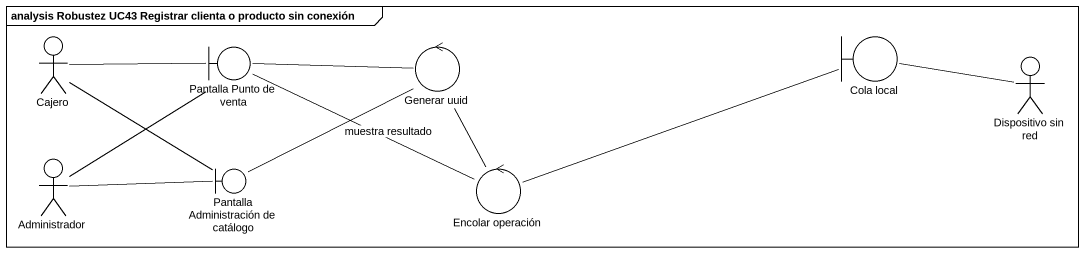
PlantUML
@startuml
mainframe analysis Robustez UC43 Registrar clienta o producto sin conexión
actor Cajero
boundary "Pantalla Punto de venta" as Pantalla_Punto_de_venta
control "Generar uuid" as Generar_uuid
boundary "Cola local" as Cola_local
actor "Dispositivo sin red" as Dispositivo_sin_red
actor Administrador
boundary "Pantalla Administración de catálogo" as Pantalla_Administración_de
control "Encolar operación" as Encolar_operación
Cajero -right- Pantalla_Punto_de_venta
Cajero -- Pantalla_Administración_de
Pantalla_Punto_de_venta -right- Generar_uuid
Generar_uuid -- Encolar_operación
Cola_local -right- Dispositivo_sin_red
Administrador -up- Pantalla_Punto_de_venta
Administrador -right- Pantalla_Administración_de
Pantalla_Administración_de -up- Generar_uuid
Encolar_operación -left- Pantalla_Punto_de_venta : muestra resultado
Encolar_operación -right- Cola_local
@enduml
